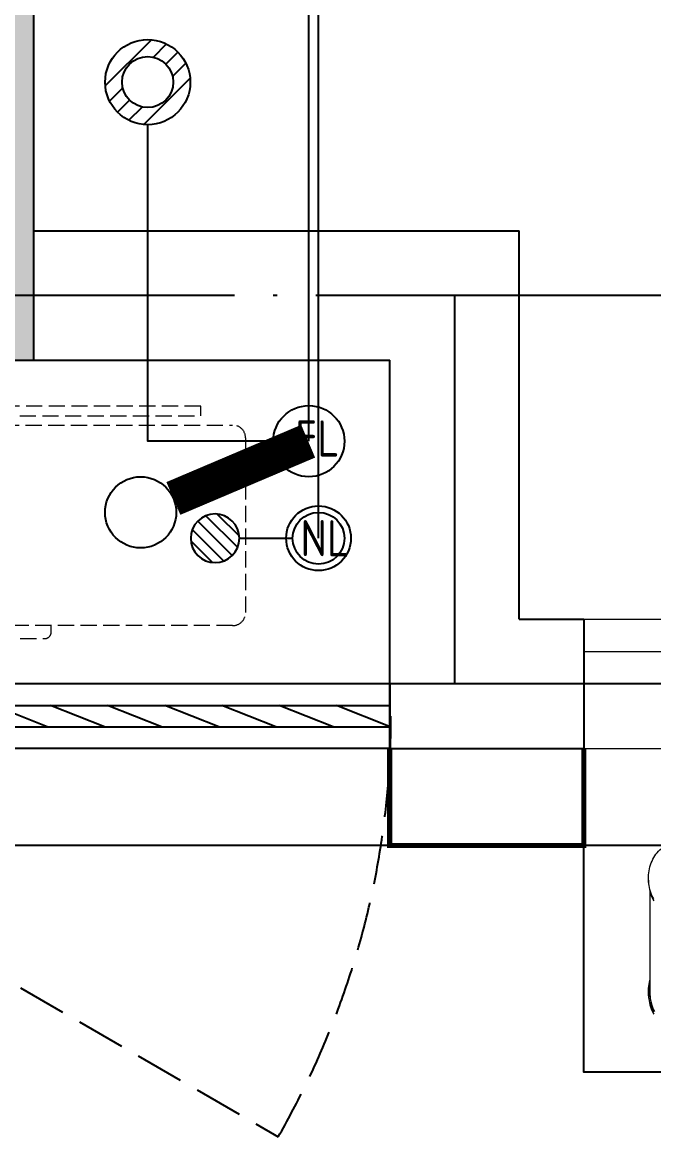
# Model space of a CAD drawing. Extents: x 27938 to 1507990, y 110129 to 923079.
# Drawn here: x 868699 to 869675, y 363124 to 364846 of the extents above; entities that cross this region are included whole.
import ezdxf

# ---------------------------------------------------------------- set-up
doc = ezdxf.new("R2010")
doc.units = 0
doc.header["$LTSCALE"] = 1000
doc.header["$MEASUREMENT"] = 0
doc.linetypes.add('DASH', pattern=[0.35, 0.25, -0.1])
doc.linetypes.add('DOTE', pattern=[2.42, 2, -0.2, 0.02, -0.2])
for name, color, linetype in [('COLUMN', 9, 'Continuous'), ('DIM_凝结', 150, 'Continuous'), ('DIM_废水', 31, 'Continuous'), ('DOTE', 1, 'Continuous'), ('EQUIP_地漏', 7, 'Continuous'), ('PIPE-废水', 31, 'TG_F'), ('PUB_HATCH', 8, 'Continuous'), ('PUB_TEXT', 4, 'Continuous'), ('VPIPE-凝结', 150, 'N'), ('VPIPE-废水', 31, 'Continuous'), ('WALL', 9, 'Continuous'), ('WINDOW', 4, 'Continuous'), ('WINDOW_TEXT', 7, 'Continuous'), ('看线', 251, 'Continuous')]:
    doc.layers.add(name, color=color, linetype=linetype)
for name, color, linetype, lineweight in [('平面-栏杆', 135, 'Continuous', 15), ('平面-看线', 45, 'Continuous', 15), ('平面-空调预留孔', 173, 'Continuous', 15)]:
    doc.layers.add(name, color=color, linetype=linetype, lineweight=lineweight)
doc.styles.add('_TCH_WINDOW', font='SIMPLEX.shx', dxfattribs={"width": 0.7, "height": 3.5, "bigfont": 'GBCBIG.shx'})
doc.styles.get("Standard").update_dxf_attribs({"font": 'gbenor.shx', "bigfont": 'gbcbig.shx'})
doc.styles.add('TG_LINETYPE', font='SIMPLEX', dxfattribs={"width": 0.8, "height": 3, "bigfont": 'HZTXT'})
doc.styles.add('黑体', font='simhei.ttf')
doc.linetypes.add('N', pattern='A,3,-0.2,["N",Standard,S=0.25,R=0,X=-0.1,Y=-0.115],-0.2', length=3.4)
doc.linetypes.add('TG_F', pattern='A,2,-0.3,["F",TG_LINETYPE,S=0.1,R=0,X=-0.23,Y=-0.15],0', length=2.3)

# ---------------------------------------------------------------- blocks, each defined once
blk = doc.blocks.new('GDGDGDSDA')
at = {"layer": 'DOTE', "color": 0, "linetype": 'DOTE', "ltscale": 0.3}
for p, q in [((471334.8, 362158.3), (417334.8, 362158.3)), ((460784.8, 362158.3), (460784.8, 361558.3)), ((471334.8, 361558.3), (417334.8, 361558.3))]:
    blk.add_line(p, q, dxfattribs=at)
blk = doc.blocks.new('GFDGFSDFGD')
at = {"layer": 'PUB_HATCH'}
blk.add_hatch(color=256, dxfattribs=at).paths.add_polyline_path([(460766.6, 364323.7), (461416.6, 364323.7), (461416.6, 365973.7), (461216.6, 365973.7), (461216.6, 364523.7), (460766.6, 364523.7)])
at = {"layer": 'COLUMN', "color": 6}
for p, q in [((461416.6, 364323.7), (461416.6, 365973.7)), ((460766.6, 364323.7), (461416.6, 364323.7))]:
    blk.add_line(p, q, dxfattribs=at)
blk = doc.blocks.new('gdgdgdrgdfsfs')
at = {"layer": '平面-空调预留孔'}
blk.add_line((701344.8, 763896.4), (701344.8, 763739.3), dxfattribs=at)
for points, knots in [([(701342.5, 763917), (701342.5, 763918.7), (701342.7, 763924.7), (701344.5, 763934.9), (701349, 763946.7), (701355.7, 763956.9), (701361.2, 763962.2), (701364.2, 763964.4)], [0, 0, 0, 0, 5.021553, 17.990508, 31.024726, 44.15528, 57.391988, 57.391988, 57.391988, 57.391988]), ([(701350.7, 763885.1), (701348.7, 763888.6), (701345.3, 763896.3), (701342.9, 763907.3), (701342.5, 763914.3), (701342.5, 763917)], [0, 0, 0, 0, 13.053869, 26.0339, 33.984373, 33.984373, 33.984373, 33.984373]), ([(701342.5, 763913.9), (701342.5, 763911.3), (701342.9, 763904.3), (701345.3, 763893.2), (701348.7, 763885.6), (701350.7, 763882.1)], [0, 0, 0, 0, 7.950473, 20.930505, 33.984373, 33.984373, 33.984373, 33.984373]), ([(701342.5, 763741.9), (701342.5, 763743.6), (701342.7, 763749.5), (701343.7, 763755.4), (701344.8, 763759.4)], [0, 0, 0, 0, 5.021553, 17.829194, 17.829194, 17.829194, 17.829194]), ([(701350.7, 763710), (701348.7, 763713.6), (701345.3, 763721.2), (701342.9, 763732.3), (701342.5, 763739.2), (701342.5, 763741.9)], [0, 0, 0, 0, 13.053869, 26.0339, 33.984373, 33.984373, 33.984373, 33.984373]), ([(701342.5, 763738.8), (701342.5, 763736.2), (701342.9, 763729.2), (701345.3, 763718.1), (701348.7, 763710.5), (701350.7, 763707)], [0, 0, 0, 0, 7.950473, 20.930505, 33.984373, 33.984373, 33.984373, 33.984373]), ([(701344.8, 763751.8), (701344.5, 763750.1), (701344.2, 763746.8), (701344.1, 763743.5), (701344.1, 763741.9)], [0, 0, 0, 0, 5.087958, 9.936354, 9.936354, 9.936354, 9.936354]), ([(701344.2, 763738.4), (701344.2, 763737), (701344.7, 763731.4), (701346.7, 763721.9), (701350, 763714.5), (701351.9, 763711.1)], [0, 0, 0, 0, 4.169079, 16.701522, 29.305258, 29.305258, 29.305258, 29.305258]), ([(701344.8, 763739.3), (701344.8, 763735.8), (701345.3, 763729.5), (701346.7, 763723.6), (701347.5, 763721)], [0, 0, 0, 0, 10.602023, 18.658548, 18.658548, 18.658548, 18.658548])]:
    blk.add_open_spline(points, degree=3, knots=knots, dxfattribs=at)
for points in [[(701344.1, 763741.9), (701344.2, 763744.4), (701344.4, 763746.8), (701344.8, 763749.2)], [(701344.1, 763741.9), (701344.1, 763740.7), (701344.1, 763739.5), (701344.2, 763738.4)]]:
    blk.add_open_spline(points, degree=3, dxfattribs=at)
blk = doc.blocks.new('$TwtSys$00000141')
at = {"color": 1}
for p, q in [((-47.1, 3.8), (-5, 45.9)), ((-47.1, 3.8), (-5, 45.9)), ((-43.6, -17.5), (17.5, 43.6)), ((-43.6, -17.5), (17.5, 43.6)), ((-33.2, -33.2), (33.2, 33.2)), ((-33.2, -33.2), (33.2, 33.2)), ((-16.2, -43.5), (43.8, 16.4)), ((-16.2, -43.5), (43.8, 16.4)), ((5.7, -46.1), (46.1, -5.7)), ((5.7, -46.1), (46.1, -5.7))]:
    blk.add_line(p, q, dxfattribs=at)
blk.add_circle((0, 0), 47, dxfattribs=at)
blk.add_circle((0, 0), 47, dxfattribs=at)
blk = doc.blocks.new('$TwtSys$00000543')
for p, q in [((-93.6, -8.5), (8.5, 93.6)), ((12.5, 55), (41.7, 84.2)), ((39.9, 39.9), (66.5, 66.5)), ((55, 12.5), (84.2, 41.7)), ((-8.5, -93.6), (93.6, 8.5)), ((-84.2, -41.7), (-55, -12.5)), ((-66.5, -66.5), (-39.9, -39.9)), ((-41.7, -84.2), (-12.5, -55))]:
    blk.add_line(p, q)
for radius in [94, 56.4]:
    blk.add_circle((0, 0), radius)
blk = doc.blocks.new('gsergvr')
at = {"layer": '平面-空调预留孔', "linetype": 'DASH', "ltscale": 0.1}
for p, q in [((34075.4, 17176.2), (34075.4, 17166.2)), ((34448.2, 17166.2), (34448.2, 17176.2)), ((34085.4, 17156.2), (34438.2, 17156.2))]:
    blk.add_line(p, q, dxfattribs=at)
blk.add_lwpolyline([(34679.3, 17515.3), (34259.5, 17515.3), (34259.5, 17500.2), (34679.3, 17500.2)], close=True, dxfattribs=at)
blk.add_lwpolyline([(34728.6, 17176.2), (33988.6, 17176.2, -0.414214), (33968.6, 17196.2), (33968.6, 17466.2, -0.414214), (33988.6, 17486.2), (34728.6, 17486.2, -0.414214), (34748.6, 17466.2), (34748.6, 17196.2, -0.414214)], format="xyb", close=True, dxfattribs=at)
for centre, start, end in [((34085.4, 17166.2), 180, 270), ((34438.2, 17166.2), 270, 0)]:
    blk.add_arc(centre, 10, start, end, dxfattribs=at)
at = {"layer": '平面-空调预留孔', "color": 251, "linetype": 'DASH', "ltscale": 0.1, "true_color": 0x636466, "style": '黑体', "width": 1.2}
blk.add_text('A.C', height=117.05, dxfattribs=at).set_placement((34110.9, 17264.8))
blk = doc.blocks.new('rtyryrtyeeretee')
at = {"layer": '平面-空调预留孔'}
blk.add_blockref('gsergvr', (635673.5, 326705.8), dxfattribs=at)
blk = doc.blocks.new('GDGDRGDGDRGDR')
blk.add_blockref('rtyryrtyeeretee', (-208678.3, 97240.1))
blk = doc.blocks.new('$WINLIB2D$00000039')
at = {"color": 0}
for points in [[(-0.5, 0.5), (-0.5, -0.5)], [(0.5, 0.5), (-0.5, 0.5)], [(0.5, -0.5), (0.5, 0.5)], [(-0.5, 0.1667), (0.5, 0.1667)], [(-0.3839, -0.1667), (-0.448, 0.1667)], [(-0.3159, -0.1667), (-0.38, 0.1667)], [(-0.2479, -0.1667), (-0.312, 0.1667)], [(-0.1799, -0.1667), (-0.244, 0.1667)], [(-0.1119, -0.1667), (-0.176, 0.1667)], [(-0.0439, -0.1667), (-0.108, 0.1667)], [(0.0241, -0.1667), (-0.04, 0.1667)], [(0.0921, -0.1667), (0.028, 0.1667)], [(0.16, -0.1667), (0.0959, 0.1667)], [(0.228, -0.1667), (0.1639, 0.1667)], [(0.296, -0.1667), (0.2319, 0.1667)], [(0.364, -0.1667), (0.2999, 0.1667)], [(0.432, -0.1667), (0.3679, 0.1667)], [(0.5, -0.1667), (0.4359, 0.1667)], [(-0.4519, -0.1667), (-0.5, 0.0836)], [(-0.5, -0.1667), (0.5, -0.1667)], [(0.5, -0.5), (-0.5, -0.5)]]:
    blk.add_lwpolyline(points, dxfattribs=at)

msp = doc.modelspace()

# ---------------------------------------------------------------- linework, layer by layer
at = {"color": 8, "const_width": 8}
msp.add_lwpolyline([(869566.6, 363723.7), (869566.6, 363573.7), (869266.6, 363573.7), (869266.6, 363723.7)], dxfattribs=at)
at = {"layer": 'VPIPE-凝结', "color": 8, "ltscale": 0.1}
for points in [[(869086.6, 364198.7), (868892.5, 364198.7), (868892.5, 364687.9)], [(869034.2, 364048.7), (869116.6, 364048.7)]]:
    msp.add_lwpolyline(points, dxfattribs=at)
at = {"layer": 'VPIPE-凝结', "color": 8}
msp.add_circle((869156.6, 364048.7), 40, dxfattribs=at)
at = {"layer": 'VPIPE-废水', "color": 8}
msp.add_circle((869141.6, 364198.7), 55, dxfattribs=at)
at = {"layer": 'WALL', "color": 8}
for p, q in [((869266.6, 363723.7), (869266.6, 363823.7)), ((869266.6, 363723.7), (869466.6, 363723.7)), ((869466.6, 363723.7), (869466.6, 363723.7)), ((869466.6, 363723.7), (869566.6, 363723.7))]:
    msp.add_line(p, q, dxfattribs=at)
at = {"layer": 'WINDOW', "color": 8, "linetype": 'DASH', "ltscale": 0.3}
msp.add_lwpolyline([(867968.5, 363773.7), (869094.3, 363123.7, 0.131652), (869268.5, 363773.7)], format="xyb", dxfattribs=at)
at = {"layer": '平面-栏杆', "color": 8}
for points in [[(869566.6, 363873.7), (874216.6, 363873.7)], [(869566.6, 363823.7), (874216.6, 363823.7)]]:
    msp.add_lwpolyline(points, dxfattribs=at)
at = {"layer": '平面-看线', "color": 8}
msp.add_lwpolyline([(869566.6, 363923.7), (874216.6, 363923.7)], dxfattribs=at)
at = {"layer": '平面-看线', "color": 8, "linetype": 'DASH'}
msp.add_lwpolyline([(869566.6, 363723.7), (874216.6, 363723.7)], dxfattribs=at)
at = {"layer": '看线', "color": 8, "ltscale": 0.5}
for points in [[(869266.6, 363573.7), (867966.6, 363573.7)], [(874216.6, 363573.7), (869566.6, 363573.7)], [(871566.6, 363573.7), (871566.6, 363223.7), (869566.6, 363223.7), (869566.6, 363573.7)]]:
    msp.add_lwpolyline(points, dxfattribs=at)

# ---------------------------------------------------------------- block references
at = {"color": 8}
msp.add_blockref('GFDGFSDFGD', (407300, 0), dxfattribs=at)
at = {"layer": 'DOTE', "color": 169}
msp.add_blockref('GDGDGDSDA', (408581.8, 2265.4), dxfattribs=at)
at = {"layer": 'EQUIP_地漏', "color": 8, "xscale": 0.7000000000000001, "yscale": 0.7000000000000001, "zscale": 0.7000000000000001}
msp.add_blockref('$TwtSys$00000543', (868892.5, 364753.7), dxfattribs=at)
at = {"layer": 'EQUIP_地漏', "color": 8, "xscale": 0.8, "yscale": -0.8, "zscale": 0.8, "rotation": 179.999999999993}
msp.add_blockref('$TwtSys$00000141', (868996.6, 364048.7), dxfattribs=at)
at = {"layer": 'WINDOW', "color": 8}
ref = msp.add_blockref('$WINLIB2D$00000039', (868617.5, 363773.7), dxfattribs=dict(at, xscale=1299.999999983003, yscale=100, zscale=1299.999999983003))
ref.add_attrib('A', 'BYC1322a', (868607, 363528.2), dxfattribs={"layer": 'WINDOW_TEXT', "color": 8, "ltscale": 0.5, "height": 5.95, "style": '_TCH_WINDOW', "width": 0.494118})
at = {"layer": '平面-空调预留孔', "color": 8}
msp.add_blockref('gdgdgdrgdfsfs', (168324.1, -400393.8), dxfattribs=at)

# ---------------------------------------------------------------- next in the draw order: block references
at = {"color": 8}
msp.add_blockref('GDGDRGDGDRGDR', (407300, -77208.4), dxfattribs=at)

# ---------------------------------------------------------------- next in the draw order: linework, layer by layer
at = {"layer": 'DIM_凝结'}
msp.add_line((869156.6, 364048.7), (869156.6, 366003.6), dxfattribs=at)
at = {"layer": 'DIM_废水'}
msp.add_line((869141.6, 364198.7), (869141.6, 366524.5), dxfattribs=at)
at = {"layer": 'PIPE-废水', "ltscale": 0.5, "const_width": 55}
msp.add_lwpolyline([(869140.6, 364198.7), (868932.2, 364110.2)], dxfattribs=at)
at = {"layer": 'VPIPE-凝结'}
msp.add_circle((869156.6, 364048.7), 50, dxfattribs=at)
at = {"layer": 'VPIPE-废水'}
for centre in [(869141.6, 364198.7), (868881.6, 364088.7)]:
    msp.add_circle(centre, 55, dxfattribs=at)
at = {"layer": 'WALL', "color": 8}
for p, q in [((868716.6, 364523.7), (868716.6, 365523.7)), ((868716.6, 364523.7), (869466.6, 364523.7)), ((869466.6, 363923.7), (869466.6, 364523.7)), ((868616.6, 364323.7), (869266.6, 364323.7)), ((869266.6, 363823.7), (869266.6, 364323.7)), ((869466.6, 363923.7), (869566.6, 363923.7)), ((869566.6, 363923.7), (869566.6, 363723.7))]:
    msp.add_line(p, q, dxfattribs=at)

# ---------------------------------------------------------------- next in the draw order: texts
at = {"layer": 'PUB_TEXT', "color": 8}
for s, p in [('FL', (869120.3, 364174.9)), ('NL', (869128.6, 364020.7))]:
    msp.add_text(s, height=56, dxfattribs=at).set_placement(p)

doc.saveas('drawing.dxf')
